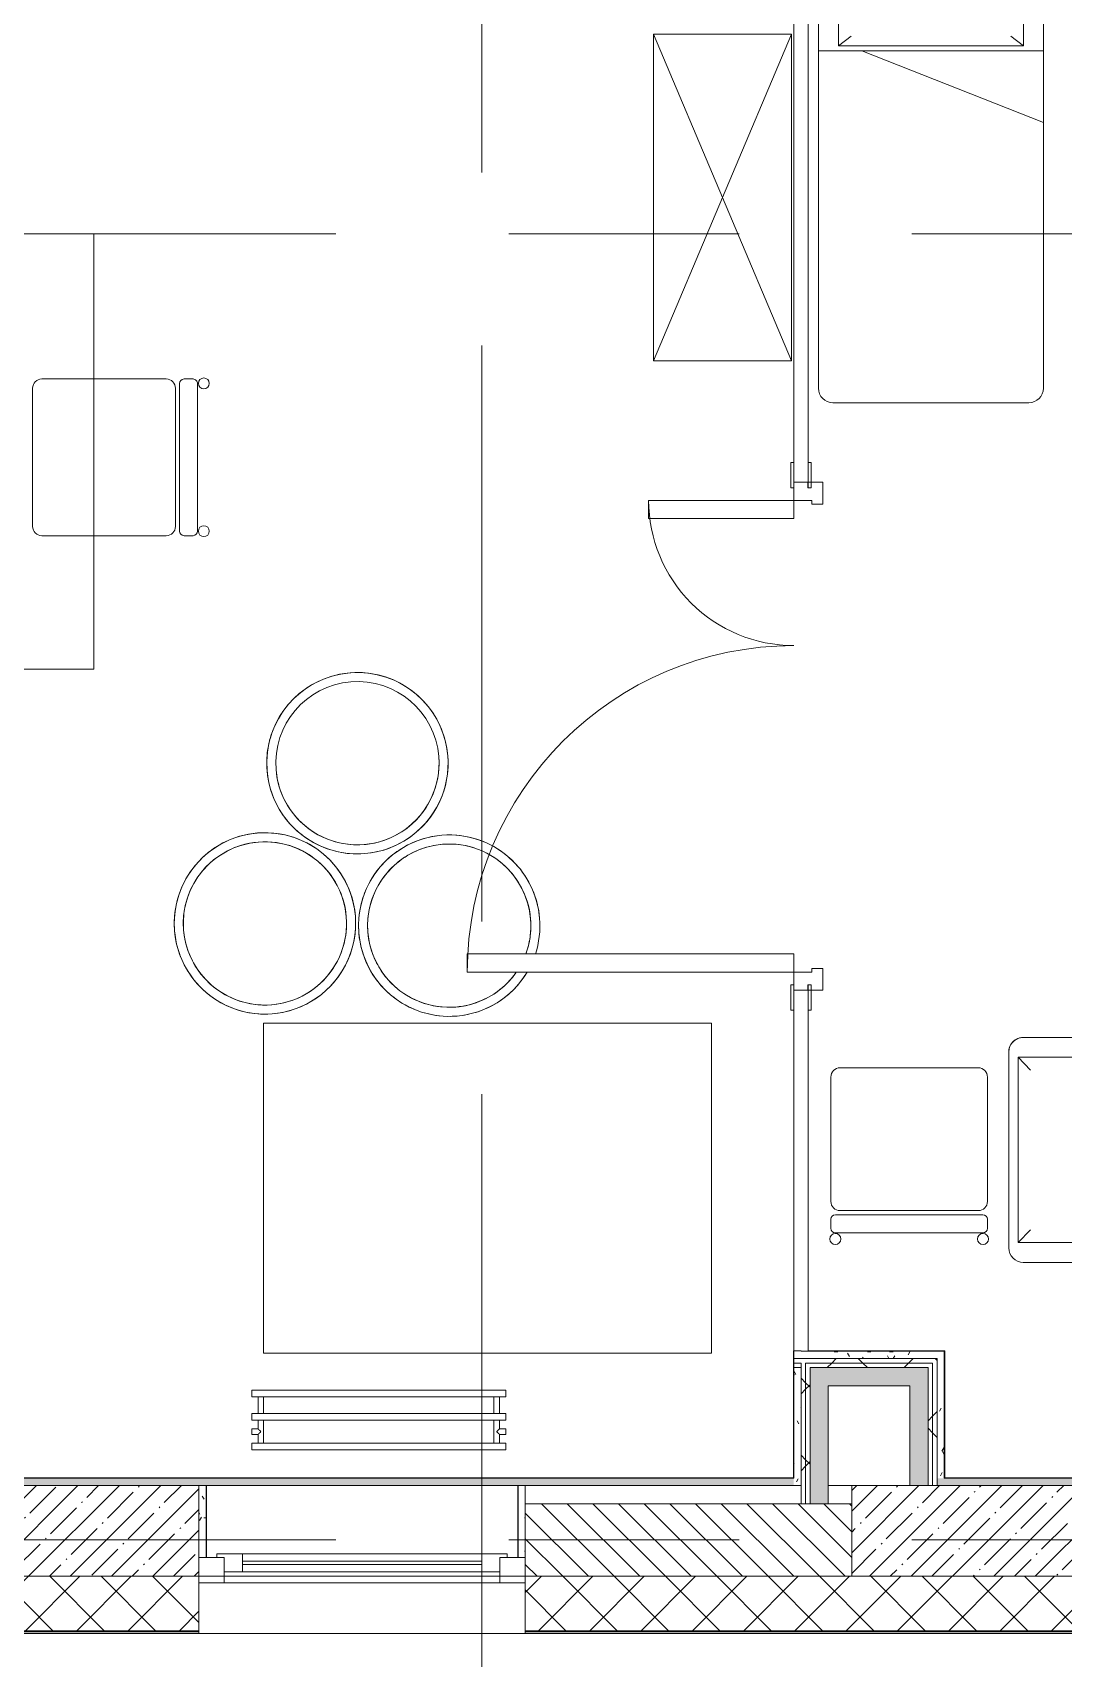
# Model space of a CAD drawing. Header units: millimetres. Extents: x 81609 to 272668, y -8553 to 29000.
# Drawn here: x 99472 to 102313, y -327 to 4155 of the extents above; entities that cross this region are included whole.
import ezdxf

# ---------------------------------------------------------------- set-up
doc = ezdxf.new("R2010")
doc.units = ezdxf.units.MM
doc.linetypes.add('Осевая', pattern=[3175, 635, -476.25, 1587.5, -476.25])
for name, color, linetype, lineweight in [('A-DOOR', 7, 'Continuous', 9), ('A-DOOR-1', 7, 'Continuous', 13), ('A-DOOR-FRAM', 7, 'Continuous', 13), ('A-GLAZ', 7, 'Continuous', 9), ('A-GLAZ-1', 7, 'Continuous', 13), ('A-WALL', 7, 'Continuous', 9), ('I-WALL', 7, 'Continuous', 9), ('M-EQPM', 7, 'Continuous', 9), ('S-COLS', 7, 'Continuous', 9), ('Оси', 7, 'Continuous', 9), ('Оси-2', 7, 'Осевая', 9)]:
    doc.layers.add(name, color=color, linetype=linetype, lineweight=lineweight)
for name, color, linetype, lineweight, true_color in [('A-WALL-1', 7, 'Continuous', 9, 0x3c3c3c), ('A-WALL-FNSH-1', 7, 'Continuous', 9, 0x3c3c3c), ('I-FURN-1', 7, 'Continuous', 9, 0xf0f0f0)]:
    doc.layers.add(name, color=color, linetype=linetype, lineweight=lineweight, true_color=true_color)
pattern_1 = [(0, (0, 0), (121.92, 30.48), [10.058, -81.382, 10.058, -81.382, -487.68]), (0, (0, 0), (121.92, 30.48), [-182.88, 10.058, -172.822, 10.058, -81.382, -213.36]), (0, (0, 0), (121.92, 30.48), [-457.2, 10.058, -50.902, 10.058, -142.342]), (120, (45.72, 15.24), (-87.356454, 90.345817), [10.058, -81.382, 10.058, -81.382, -487.68]), (120, (45.72, 15.24), (-87.356454, 90.345817), [-182.88, 10.058, -172.822, 10.058, -81.382, -213.36]), (120, (45.72, 15.24), (-87.356454, 90.345817), [-457.2, 10.058, -50.902, 10.058, -142.342]), (240, (60.96, 76.2), (-34.563546, -120.825817), [10.058, -81.382, 10.058, -81.382, -487.68]), (240, (60.96, 76.2), (-34.563546, -120.825817), [-182.88, 10.058, -172.822, 10.058, -81.382, -213.36]), (240, (60.96, 76.2), (-34.563546, -120.825817), [-457.2, 10.058, -50.902, 10.058, -142.342])]
pattern_2 = [(45, (0, 0), (-106.06602, 106.06602), []), (135, (0, 0), (-106.06602, -106.06602), [])]

# ---------------------------------------------------------------- blocks, each defined once
blk = doc.blocks.new('BSC_Колонна _Прямоугольная - 250х900-23282983-План размещения напольных электротехнических лючков и розеток 2 этажа в осях 23-33')
at = {"layer": 'S-COLS'}
h = blk.add_hatch(dxfattribs=at)
h.set_pattern_fill('FP_10', color=256, style=0, pattern_type=2)
h.set_pattern_definition([(45, (-99480, -25), (-57.024626, 57.024626), []), (45, (-99422.975, -25), (-57.024626, 57.024626), [100.806, -20.161, 3.353, -16.808])])
h.paths.add_polyline_path([(-388.1, -125), (450, -125), (450, 125), (-450, 125), (-450, -125)])
for p, q in [((450, 125), (-450, 125)), ((-450, 125), (-450, -125)), ((450, -125), (450, 125)), ((-450, -125), (450, -125))]:
    blk.add_line(p, q, dxfattribs=at)
blk = doc.blocks.new('BSC_Колонна _Прямоугольная - 250х900-V6-План размещения напольных электротехнических лючков и розеток 2 этажа в осях 23-33')
at = {"layer": 'S-COLS'}
h = blk.add_hatch(dxfattribs=at)
h.set_pattern_fill('FP_14', color=256, style=0, pattern_type=2)
h.set_pattern_definition([(45, (-102180, -25), (-57.024626, 57.024626), []), (45, (-102122.975, -25), (-57.024626, 57.024626), [100.806, -20.161, 3.353, -16.808])])
h.paths.add_polyline_path([(-175.7, -125), (450, -125), (450, 125), (-450, 125), (-450, -125)])
for p, q in [((450, 125), (-450, 125)), ((-450, 125), (-450, -125)), ((450, -125), (450, 125)), ((-450, -125), (450, -125))]:
    blk.add_line(p, q, dxfattribs=at)
blk = doc.blocks.new('120_Окно_СКБ_1Ст - 120_Окно_СКБ_1Ст 900х2500_h_ с форточкой-V19-План размещения напольных электротехнических лючков и розеток 2 этажа в осях 23-33')
at = {"layer": 'A-GLAZ'}
for p, q in [((450, -57), (-450, -57)), ((-430, -127), (-400, -127)), ((-330, -107), (330, -107)), ((330, -117), (-330, -117)), ((400, -127), (430, -127))]:
    blk.add_line(p, q, dxfattribs=at)
at = {"layer": 'A-GLAZ-1'}
for p, q in [((-450, -127), (-450, -57)), ((-450, -57), (-380, -57)), ((-380, -57), (-380, -127)), ((380, -87), (-380, -87)), ((-380, -87), (-380, -127)), ((-330, -137), (-330, -87)), ((330, -137), (330, -87)), ((380, -127), (380, -57)), ((380, -57), (450, -57)), ((380, -127), (380, -87)), ((450, -57), (450, -127)), ((-380, -127), (-450, -127)), ((-380, -127), (-400, -127)), ((-400, -127), (-400, -137)), ((450, -127), (380, -127)), ((400, -127), (380, -127)), ((400, -137), (400, -127)), ((-400, -137), (400, -137)), ((400, -137), (-400, -137))]:
    blk.add_line(p, q, dxfattribs=at)
blk = doc.blocks.new('Стул Breuer - 1_189-25586788-План размещения напольных электротехнических лючков и розеток 2 этажа в осях 23-33')
at = {"layer": 'I-FURN-1'}
for p, q in [((190.5, 241.3), (-190.5, 241.3)), ((-215.9, 215.9), (-215.9, -127)), ((215.9, -127), (215.9, 215.9)), ((-215.9, -176.2), (-215.9, -200.8)), ((203.2, -163.5), (-203.2, -163.5)), ((-190.5, -152.4), (190.5, -152.4)), ((215.9, -200.8), (215.9, -176.2)), ((-203.2, -213.5), (203.2, -213.5))]:
    blk.add_line(p, q, dxfattribs=at)
for centre, radius, start, end in [((-190.5, 215.9), 25.4, 90, 180), ((190.5, 215.9), 25.4, 0, 90), ((-190.5, -127), 25.4, 180, 270), ((190.5, -127), 25.4, 270, 360), ((-203.2, -176.2), 12.7, 90, 180), ((203.2, -176.2), 12.7, 360, 90), ((-203.5, -230.6), 15.1, 360, 180), ((-203.2, -200.8), 12.7, 180, 270), ((203.7, -230.6), 15.1, 360, 180), ((203.2, -200.8), 12.7, 270, 360), ((-203.5, -230.6), 15.1, 180, 360), ((203.7, -230.6), 15.1, 180, 360)]:
    blk.add_arc(centre, radius, start, end, dxfattribs=at)
blk = doc.blocks.new('Bed - Small Sizes - 1_119-V30-План размещения напольных электротехнических лючков и розеток 2 этажа в осях 23-33')
at = {"layer": 'I-FURN-1'}
for p, q in [((247.3, 0), (-292.7, 0)), ((-292.7, 0), (247.3, 0)), ((247.3, 0), (-292.7, 0)), ((-292.7, 0), (247.3, 0)), ((-332.7, -40), (-332.7, -460)), ((-332.7, -460), (-332.7, -40)), ((-332.7, -40), (-332.7, -460)), ((-332.7, -460), (-332.7, -40)), ((-277.5, -26.2), (-242.7, -60)), ((232.5, -26.2), (-277.5, -26.2)), ((-277.5, -26.2), (-277.5, -446.2)), ((232.5, -26.2), (-277.5, -26.2)), ((-277.5, -26.2), (-277.5, -446.2)), ((232.5, -26.2), (197.3, -60)), ((232.5, -446.2), (232.5, -26.2)), ((232.5, -446.2), (232.5, -26.2)), ((287.3, -460), (287.3, -40)), ((287.3, -40), (287.3, -460)), ((287.3, -657.7), (287.3, -40)), ((287.3, -40), (287.3, -657.7)), ((-277.5, -446.2), (-242.7, -420)), ((-277.5, -446.2), (232.5, -446.2)), ((-277.5, -446.2), (232.5, -446.2)), ((232.5, -446.2), (197.3, -420)), ((-332.7, -460), (-212.7, -460)), ((-212.7, -460), (-332.7, -460)), ((-332.7, -460), (-332.7, -1390)), ((-332.7, -1390), (-332.7, -460)), ((-332.7, -460), (-212.7, -460)), ((-212.7, -460), (287.3, -460)), ((287.3, -460), (-212.7, -460)), ((287.3, -460), (-212.7, -460)), ((-212.7, -460), (287.3, -657.7)), ((287.3, -657.7), (-212.7, -460)), ((-212.7, -460), (287.3, -460)), ((-212.7, -460), (287.3, -657.7)), ((-212.7, -460), (287.3, -460)), ((287.3, -657.7), (287.3, -460)), ((287.3, -460), (287.3, -657.7)), ((287.3, -1390), (287.3, -657.7)), ((287.3, -657.7), (287.3, -1390)), ((-292.7, -1430), (247.3, -1430)), ((247.3, -1430), (-292.7, -1430))]:
    blk.add_line(p, q, dxfattribs=at)
for centre, start, end in [((-292.7, -40), 90, 180), ((-292.7, -40), 90, 165), ((247.3, -40), 360, 90), ((247.3, -40), 0, 90), ((-292.7, -40), 90, 180), ((-292.7, -40), 120, 180), ((-292.7, -40), 165, 180), ((-292.7, -40), 90, 120), ((247.3, -40), 0, 90), ((247.3, -40), 30, 90), ((247.3, -40), 15, 30), ((247.3, -40), 0, 15), ((-292.7, -1390), 180, 270), ((-292.7, -1390), 180, 270), ((247.3, -1390), 270, 0), ((247.3, -1390), 270, 0)]:
    blk.add_arc(centre, 40, start, end, dxfattribs=at)
blk = doc.blocks.new('Bed - Small Sizes - 1_119-V32-План размещения напольных электротехнических лючков и розеток 2 этажа в осях 23-33')
at = {"layer": 'I-FURN-1'}
for p, q in [((247.3, 0), (-292.7, 0)), ((-292.7, 0), (247.3, 0)), ((247.3, 0), (-292.7, 0)), ((-292.7, 0), (247.3, 0)), ((-332.7, -40), (-332.7, -460)), ((-332.7, -460), (-332.7, -40)), ((-332.7, -40), (-332.7, -460)), ((-332.7, -460), (-332.7, -40)), ((-277.5, -26.2), (-242.7, -60)), ((232.5, -26.2), (-277.5, -26.2)), ((-277.5, -26.2), (-277.5, -446.2)), ((232.5, -26.2), (-277.5, -26.2)), ((-277.5, -26.2), (-277.5, -446.2)), ((232.5, -26.2), (197.3, -60)), ((232.5, -446.2), (232.5, -26.2)), ((232.5, -446.2), (232.5, -26.2)), ((287.3, -460), (287.3, -40)), ((287.3, -40), (287.3, -460)), ((287.3, -657.7), (287.3, -40)), ((287.3, -40), (287.3, -657.7)), ((-277.5, -446.2), (-242.7, -420)), ((-277.5, -446.2), (232.5, -446.2)), ((-277.5, -446.2), (232.5, -446.2)), ((232.5, -446.2), (197.3, -420)), ((-332.7, -460), (-212.7, -460)), ((-212.7, -460), (-332.7, -460)), ((-332.7, -460), (-332.7, -1390)), ((-332.7, -1390), (-332.7, -460)), ((-332.7, -460), (-212.7, -460)), ((-212.7, -460), (287.3, -460)), ((287.3, -460), (-212.7, -460)), ((287.3, -460), (-212.7, -460)), ((-212.7, -460), (287.3, -657.7)), ((287.3, -657.7), (-212.7, -460)), ((-212.7, -460), (287.3, -460)), ((-212.7, -460), (287.3, -657.7)), ((-212.7, -460), (287.3, -460)), ((287.3, -657.7), (287.3, -460)), ((287.3, -460), (287.3, -657.7)), ((287.3, -1390), (287.3, -657.7)), ((287.3, -657.7), (287.3, -1390)), ((-292.7, -1430), (247.3, -1430)), ((247.3, -1430), (-292.7, -1430))]:
    blk.add_line(p, q, dxfattribs=at)
for centre, start, end in [((-292.7, -40), 90, 180), ((-292.7, -40), 90, 180), ((247.3, -40), 360, 90), ((247.3, -40), 0, 90), ((-292.7, -40), 90, 180), ((-292.7, -40), 90, 180), ((247.3, -40), 30, 90), ((247.3, -40), 30, 90), ((247.3, -40), 0, 30), ((247.3, -40), 0, 30), ((-292.7, -1390), 180, 270), ((-292.7, -1390), 180, 270), ((247.3, -1390), 270, 0), ((247.3, -1390), 270, 315), ((247.3, -1390), 315, 0)]:
    blk.add_arc(centre, 40, start, end, dxfattribs=at)
blk = doc.blocks.new('Стол базовый прямоугольный - 1_88-26291934-План размещения напольных электротехнических лючков и розеток 2 этажа в осях 23-33')
at = {"layer": 'I-FURN-1'}
for p, q in [((600, 225), (-600, 225)), ((-600, 225), (-600, -225)), ((600, -225), (600, 225)), ((-600, -225), (600, -225))]:
    blk.add_line(p, q, dxfattribs=at)
blk = doc.blocks.new('Стол базовый прямоугольный - 1_146-25586992-План размещения напольных электротехнических лючков и розеток 2 этажа в осях 23-33')
at = {"layer": 'I-FURN-1'}
for p, q in [((617.5, 455), (-617.5, 455)), ((-617.5, 455), (-617.5, -455)), ((617.5, -455), (617.5, 455)), ((-617.5, -455), (617.5, -455))]:
    blk.add_line(p, q, dxfattribs=at)
blk = doc.blocks.new('ПУФ1 - 500_500 2-25587120-План размещения напольных электротехнических лючков и розеток 2 этажа в осях 23-33')
at = {"layer": 'I-FURN-1'}
for radius, start, end in [(250, 360, 180), (250, 115.7143, 180), (225, 77.1429, 180), (225, 0, 180), (250, 90, 115.7143), (250, 0, 90), (225, 360, 77.1429), (250, 180, 360), (250, 180, 295.7143), (225, 180, 282.8571), (225, 180, 360), (225, 282.8571, 360), (250, 295.7143, 360)]:
    blk.add_arc((0, 0), radius, start, end, dxfattribs=at)
blk = doc.blocks.new('ПУФ1 - 500_500 2-V84-План размещения напольных электротехнических лючков и розеток 2 этажа в осях 23-33')
at = {"layer": 'I-FURN-1'}
for radius, start, end in [(250, 360, 180), (250, 90, 154.2857), (225, 38.5714, 180), (225, 0, 180), (250, 51.4286, 90), (250, 38.5714, 51.4286), (225, 360, 38.5714), (250, 25.7143, 38.5714), (250, 154.2857, 180), (250, 0, 25.7143), (250, 180, 360), (250, 180, 334.2857), (225, 180, 360), (225, 180, 360), (250, 347.1429, 360), (250, 334.2857, 347.1429)]:
    blk.add_arc((0, 0), radius, start, end, dxfattribs=at)
blk = doc.blocks.new('ПУФ1 - 500_500 2-V85-План размещения напольных электротехнических лючков и розеток 2 этажа в осях 23-33')
at = {"layer": 'I-FURN-1'}
blk.add_line((-108.3, -225.3), (-108.5, -225.2), dxfattribs=at)
for radius, start, end in [(250, 360, 144.3746), (250, 90, 144.3746), (225, 0, 140.5691), (225, 90, 128.5714), (250, 0, 90), (225, 64.2857, 90), (225, 51.4286, 64.2857), (225, 128.5714, 140.5691), (225, 38.5714, 51.4286), (225, 25.7143, 38.5714), (250, 157.0663, 180), (250, 157.0663, 180), (225, 155.0067, 180), (225, 155.0067, 167.1429), (225, 12.8571, 25.7143), (225, 167.1429, 180), (225, 360, 12.8571), (250, 180, 360), (250, 180, 218.5714), (225, 180, 205.7143), (225, 180, 360), (225, 347.1429, 360), (250, 347.1429, 360), (225, 334.2857, 347.1429), (250, 334.2857, 347.1429), (225, 205.7143, 218.5714), (225, 295.7143, 334.2857), (250, 308.5714, 334.2857), (250, 218.5714, 244.2857), (225, 218.5714, 244.2857), (225, 244.2857, 257.1429), (225, 257.1429, 270), (225, 270, 282.8571), (225, 282.8571, 295.7143), (250, 295.7143, 308.5714), (250, 244.3316, 295.7143)]:
    blk.add_arc((0, 0), radius, start, end, dxfattribs=at)
blk = doc.blocks.new('Шкаф параметрический - 1_268-25587356-План размещения напольных электротехнических лючков и розеток 2 этажа в осях 23-33')
at = {"layer": 'I-FURN-1'}
for p, q in [((0, 0), (900, 380)), ((0, 380), (900, 0)), ((900, 380), (0, 380)), ((0, 380), (0, 0)), ((0, 0), (0, 380)), ((0, 380), (900, 380)), ((900, 0), (900, 380)), ((900, 380), (900, 0)), ((0, 0), (900, 0)), ((900, 0), (0, 0))]:
    blk.add_line(p, q, dxfattribs=at)
blk = doc.blocks.new('M_Стул-Breuer - 1_87-V87-План размещения напольных электротехнических лючков и розеток 2 этажа в осях 23-33')
at = {"layer": 'I-FURN-1'}
for p, q in [((190.5, 241.3), (-190.5, 241.3)), ((-215.9, 215.9), (-215.9, 72.8)), ((215.9, 72.8), (215.9, 215.9)), ((-215.9, 72.8), (-215.9, -127)), ((215.9, -127), (215.9, 72.8)), ((-215.9, -176.2), (-215.9, -200.8)), ((203.2, -163.5), (-203.2, -163.5)), ((-190.5, -152.4), (190.5, -152.4)), ((215.9, -200.8), (215.9, -176.2)), ((-203.2, -213.5), (203.2, -213.5))]:
    blk.add_line(p, q, dxfattribs=at)
for centre, radius, start, end in [((-190.5, 215.9), 25.4, 90, 180), ((190.5, 215.9), 25.4, 0, 90), ((-190.5, -127), 25.4, 180, 270), ((190.5, -127), 25.4, 270, 360), ((-203.2, -176.2), 12.7, 90, 180), ((203.2, -176.2), 12.7, 360, 90), ((-203.5, -230.6), 15.1, 360, 180), ((-203.2, -200.8), 12.7, 180, 270), ((203.7, -230.6), 15.1, 360, 180), ((203.2, -200.8), 12.7, 270, 360), ((-203.5, -230.6), 15.1, 180, 360), ((203.7, -230.6), 15.1, 180, 360)]:
    blk.add_arc(centre, radius, start, end, dxfattribs=at)
blk = doc.blocks.new('radiator_prado_classic_z_tip_30_po exemplyaru - Classic Z Тип 30-300-31134001-План размещения напольных электротехнических лючков и розеток 2 этажа в осях 23-33')
at = {"layer": 'M-EQPM'}
for p, q in [((0, 228), (0, 210)), ((700, 228), (0, 228)), ((700, 210), (700, 228)), ((0, 210), (700, 210)), ((17.5, 210), (17.5, 164)), ((32.5, 164), (32.5, 210)), ((667.5, 210), (667.5, 164)), ((682.5, 164), (682.5, 210)), ((700, 164), (0, 164)), ((0, 164), (0, 146)), ((0, 146), (700, 146)), ((17.5, 146), (17.5, 121.5)), ((32.5, 82), (32.5, 146)), ((667.5, 146), (667.5, 82)), ((682.5, 121.5), (682.5, 146)), ((700, 146), (700, 164)), ((17.5, 121.5), (0, 121.5)), ((17.5, 121.5), (0, 121.5)), ((0, 121.5), (0, 121.2)), ((0, 106.5), (0, 121.5)), ((0, 121.2), (0, 121.2)), ((0, 106.8), (0, 106.5)), ((0, 106.8), (0, 106.8)), ((0, 106.5), (17.5, 106.5)), ((0, 106.5), (17.5, 106.5)), ((17.5, 106.5), (17.5, 82)), ((700, 121.5), (682.5, 121.5)), ((700, 121.5), (682.5, 121.5)), ((682.5, 82), (682.5, 106.5)), ((682.5, 106.5), (700, 106.5)), ((682.5, 106.5), (700, 106.5)), ((700, 121.5), (700, 106.5)), ((700, 121.2), (700, 121.5)), ((700, 121.5), (700, 121.2)), ((700, 121.2), (700, 121.5)), ((700, 106.5), (700, 106.8)), ((700, 106.8), (700, 106.5)), ((700, 106.5), (700, 106.8)), ((700, 82), (0, 82)), ((0, 82), (0, 64)), ((700, 64), (0, 64)), ((700, 64), (700, 82))]:
    blk.add_line(p, q, dxfattribs=at)
for points, knots in [([(25, 114), (24.5, 114.5), (23.6, 115.4), (22.4, 116.6), (21.6, 117.4), (21.1, 117.9), (20.8, 118.2), (20.5, 118.5), (20.2, 118.8), (19.8, 119.1), (19.6, 119.4), (19.3, 119.7), (19, 120), (18.7, 120.3), (18.5, 120.5), (18.3, 120.7), (18.1, 120.9), (17.9, 121.1), (17.8, 121.2), (17.7, 121.3), (17.5, 121.5), (17.5, 121.5), (17.5, 121.5)], [0, 0, 0, 0, 0.142857, 0.285714, 0.357143, 0.392857, 0.428571, 0.464286, 0.5, 0.535714, 0.571429, 0.607143, 0.642857, 0.678571, 0.714286, 0.75, 0.785714, 0.821429, 0.857143, 0.892857, 0.928571, 1, 1, 1, 1]), ([(17.5, 106.5), (17.5, 106.5), (17.5, 106.5), (17.7, 106.7), (17.8, 106.8), (17.9, 106.9), (18.1, 107.1), (18.3, 107.3), (18.5, 107.5), (18.7, 107.7), (19, 108), (19.3, 108.3), (19.6, 108.6), (19.8, 108.9), (20.3, 109.3), (20.7, 109.7), (21.1, 110.1), (21.6, 110.6), (22.4, 111.4), (23.6, 112.6), (24.5, 113.5), (25, 114)], [0, 0, 0, 0, 0.071429, 0.107143, 0.142857, 0.178571, 0.214286, 0.25, 0.285714, 0.321429, 0.357143, 0.392857, 0.428571, 0.464286, 0.5, 0.571429, 0.607143, 0.642857, 0.714286, 0.857143, 1, 1, 1, 1]), ([(675, 114), (675.5, 114.5), (676.4, 115.4), (677.6, 116.6), (678.4, 117.4), (678.9, 117.9), (679.2, 118.2), (679.5, 118.5), (679.8, 118.8), (680.1, 119.2), (680.4, 119.4), (680.7, 119.7), (681, 120), (681.3, 120.3), (681.5, 120.5), (681.7, 120.7), (681.9, 120.9), (682.1, 121.1), (682.2, 121.2), (682.3, 121.3), (682.5, 121.5), (682.5, 121.5), (682.5, 121.5)], [0, 0, 0, 0, 0.142857, 0.285714, 0.357143, 0.392857, 0.428571, 0.464286, 0.5, 0.535714, 0.571429, 0.607143, 0.642857, 0.678571, 0.714286, 0.75, 0.785714, 0.821429, 0.857143, 0.892857, 0.928571, 1, 1, 1, 1]), ([(682.5, 106.5), (682.5, 106.5), (682.5, 106.5), (682.3, 106.7), (682.2, 106.8), (682.1, 106.9), (681.9, 107.1), (681.7, 107.3), (681.5, 107.5), (681.3, 107.7), (681, 108), (680.7, 108.3), (680.4, 108.6), (680.1, 108.8), (679.7, 109.3), (679.3, 109.7), (678.9, 110.1), (678.4, 110.6), (677.6, 111.4), (676.4, 112.6), (675.5, 113.5), (675, 114)], [0, 0, 0, 0, 0.071429, 0.107143, 0.142857, 0.178571, 0.214286, 0.25, 0.285714, 0.321429, 0.357143, 0.392857, 0.428571, 0.464286, 0.5, 0.571429, 0.607143, 0.642857, 0.714286, 0.857143, 1, 1, 1, 1])]:
    blk.add_open_spline(points, degree=3, knots=knots, dxfattribs=at)
blk = doc.blocks.new('110_Дверь_СКБ_2Ст - Д-5_п__в составе перегородки _не входит в спец__-32680317-План размещения напольных электротехнических лючков и розеток 2 этажа в осях 23-33')
at = {"layer": 'A-DOOR'}
for centre, radius, start, end in [((-637.5, -20), 400, 270, 0), ((662.5, -20), 900, 180, 270)]:
    blk.add_arc(centre, radius, start, end, dxfattribs=at)
at = {"layer": 'A-DOOR-1'}
for p, q in [((-637.5, -20), (-587.5, -20)), ((-637.5, -420), (-637.5, -20)), ((-587.5, -20), (-587.5, -420)), ((612.5, -20), (662.5, -20)), ((612.5, -920), (612.5, -20)), ((662.5, -20), (662.5, -920)), ((-587.5, -420), (-637.5, -420)), ((662.5, -920), (612.5, -920))]:
    blk.add_line(p, q, dxfattribs=at)
at = {"layer": 'A-DOOR-FRAM'}
for p, q in [((-687.5, 60), (-627.5, 60)), ((-687.5, -20), (-687.5, 60)), ((-627.5, 60), (-627.5, 30)), ((652.5, 60), (712.5, 60)), ((652.5, 30), (652.5, 60)), ((712.5, 60), (712.5, -20)), ((-742.5, 28), (-672.5, 28)), ((-742.5, 20), (-742.5, 28)), ((-672.5, 20), (-742.5, 20)), ((-687.5, 20), (-672.5, 20)), ((-687.5, 19), (-687.5, 20)), ((-672.5, 19), (-687.5, 19)), ((-672.5, 28), (-672.5, 20)), ((-672.5, 20), (-672.5, 19)), ((-637.5, 30), (-637.5, -20)), ((-627.5, 30), (-637.5, 30)), ((662.5, 30), (652.5, 30)), ((662.5, -20), (662.5, 30)), ((697.5, 20), (697.5, 28)), ((697.5, 28), (767.5, 28)), ((697.5, 19), (697.5, 20)), ((697.5, 20), (712.5, 20)), ((767.5, 20), (697.5, 20)), ((712.5, 19), (697.5, 19)), ((712.5, 20), (712.5, 19)), ((767.5, 28), (767.5, 20)), ((-742.5, -20), (-672.5, -20)), ((-742.5, -28), (-742.5, -20)), ((-672.5, -28), (-742.5, -28)), ((-637.5, -20), (-687.5, -20)), ((-672.5, -20), (-672.5, -28)), ((712.5, -20), (662.5, -20)), ((697.5, -28), (697.5, -20)), ((697.5, -20), (767.5, -20)), ((767.5, -28), (697.5, -28)), ((767.5, -20), (767.5, -28))]:
    blk.add_line(p, q, dxfattribs=at)

msp = doc.modelspace()

# ---------------------------------------------------------------- hatches: boundary and pattern name
at = {"layer": 'A-WALL'}
h = msp.add_hatch(dxfattribs=at)
h.set_pattern_fill('FP_3', color=256, style=0, pattern_type=2)
h.set_pattern_definition([(135, (0, 0), (-35.35534, -35.35534), [])])
h.paths.add_polyline_path([(122030, -100), (122830, -100), (122830, 100), (122030, 100)])
h.paths.add_polyline_path([(119330, -100), (119330, 100), (118830, 100), (118830, -100), (119155.3, -100)])
h.paths.add_polyline_path([(113430, -100), (113680, -100), (113680, 100), (113430, 100)])
h.paths.add_polyline_path([(114580, -100), (115630, -100), (115630, 100), (114580, 100)])
h.paths.add_polyline_path([(109123.6, -100), (110230, -100), (110230, 100), (108930, 100), (108930, -100)])
h.paths.add_polyline_path([(104593.2, -100), (104830, -100), (104830, 100), (103780, 100), (103780, -100), (103945.9, -100)])
h.paths.add_polyline_path([(102880, -100), (102880, 100), (102630, 100), (102630, -100), (102651.5, -100)])
h.paths.add_polyline_path([(101033.5, -100), (101730, -100), (101730, 100), (100830, 100), (100830, -100)])
h.paths.add_polyline_path([(97473.9, -100), (99030, -100), (99030, 100), (95680, 100), (95680, -100), (97150.3, -100)])
h.paths.add_polyline_path([(94780, -100), (94780, 100), (94530, 100), (94530, -100)])
h.paths.add_polyline_path([(92730, -100), (92730, 100), (91930, 100), (91930, -100), (92619.8, -100)])
h = msp.add_hatch(dxfattribs=at)
h.set_pattern_fill('FP_1', color=256, style=0, pattern_type=2)
h.set_pattern_definition([(45, (0, 0), (-70.71068, 70.71068), []), (135, (0, 0), (-70.71068, -70.71068), [])])
h.paths.add_polyline_path([(125080, -250), (125080, -100), (123730, -100), (123730, -250)])
h.paths.add_polyline_path([(122830, -250), (122830, -100), (122030, -100), (122030, -250)])
h.paths.add_polyline_path([(120773.4, -250), (121130, -250), (121130, -100), (120230, -100), (120230, -250)])
h.paths.add_polyline_path([(117930, -250), (119330, -250), (119330, -100), (117930, -100), (117930, -126)])
h.paths.add_polyline_path([(115630, -250), (115630, -100), (114580, -100), (114580, -250), (115595.7, -250)])
h.paths.add_polyline_path([(112530, -250), (113680, -250), (113680, -100), (112530, -100), (112530, -126)])
h.paths.add_polyline_path([(110230, -250), (110230, -100), (108930, -100), (108930, -250)])
h.paths.add_polyline_path([(107130, -250), (108030, -250), (108030, -100), (107130, -100), (107130, -126)])
h.paths.add_polyline_path([(104830, -250), (104830, -100), (103780, -100), (103780, -250)])
h.paths.add_polyline_path([(102880, -250), (102880, -100), (100830, -100), (100830, -250)])
h.paths.add_polyline_path([(99930, -250), (99930, -100), (95680, -100), (95680, -250)])
h.paths.add_polyline_path([(93630, -250), (94780, -250), (94780, -100), (93630, -100), (93630, -126)])
h.paths.add_polyline_path([(92730, -250), (92730, -100), (91930, -100), (91930, -250)])
h.paths.add_polyline_path([(91030, -250), (91030, -100), (89210, -100), (89210, -250), (89707.4, -250)])
at = {"layer": 'I-WALL'}
h = msp.add_hatch(dxfattribs=at)
h.set_pattern_fill('FP_41', color=256, style=0, pattern_type=2)
h.set_pattern_definition(pattern_1)
h.paths.add_polyline_path([(101590, 150), (101590, 475), (101570, 475), (101570, 150)])
h.paths.add_polyline_path([(101570, 500), (101590, 500), (101590, 521), (101570, 520), (101570, 508)])
h = msp.add_hatch(dxfattribs=at)
h.set_pattern_fill('FP_42', color=256, style=0, pattern_type=2)
h.set_pattern_definition(pattern_2)
h.paths.add_polyline_path([(101965, 487.5), (101965, 500), (101570, 500), (101570, 487.5), (101952.5, 487.5)])
h = msp.add_hatch(dxfattribs=at)
h.set_pattern_fill('FP_41', color=256, style=0, pattern_type=2)
h.set_pattern_definition(pattern_1)
h.paths.add_polyline_path([(101965, 500), (101965, 520), (101590, 520), (101590, 500), (101680.7, 500)])
h = msp.add_hatch(dxfattribs=at)
h.set_pattern_fill('FP_41', color=256, style=0, pattern_type=2)
h.set_pattern_definition(pattern_1)
h.paths.add_polyline_path([(101965, 170), (101985, 170), (101985, 520), (101965, 520), (101965, 395.7)])
h = msp.add_hatch(dxfattribs=at)
h.set_pattern_fill('FP_42', color=256, style=0, pattern_type=2)
h.set_pattern_definition(pattern_2)
h.paths.add_polyline_path([(101952.5, 475), (101952.5, 487.5), (101602.5, 487.5), (101602.5, 475), (101940, 475)])
h.paths.add_polyline_path([(101590, 475), (101590, 487.5), (101570, 487.5), (101570, 475)])
h = msp.add_hatch(dxfattribs=at)
h.set_pattern_fill('FP_42', color=256, style=0, pattern_type=2)
h.set_pattern_definition(pattern_2)
h.paths.add_polyline_path([(101602.5, 100), (101602.5, 487.5), (101590, 487.5), (101590, 100)])
h = msp.add_hatch(dxfattribs=at)
h.set_pattern_fill('FP_42', color=256, style=0, pattern_type=2)
h.set_pattern_definition(pattern_2)
h.paths.add_polyline_path([(101602.5, 100), (101615, 100), (101615, 475), (101602.5, 475), (101602.5, 395.7)])
for points in [[(101890, 425), (101940, 425), (101940, 475), (101615, 475), (101615, 425), (101680.7, 425)], [(101665, 100), (101665, 425), (101615, 425), (101615, 100)], [(101940, 150), (101940, 425), (101890, 425), (101890, 150)]]:
    msp.add_hatch(color=256, dxfattribs=at).paths.add_polyline_path(points)
h = msp.add_hatch(dxfattribs=at)
h.set_pattern_fill('FP_42', color=256, style=0, pattern_type=2)
h.set_pattern_definition(pattern_2)
h.paths.add_polyline_path([(101950.6, 150), (101952.5, 150), (101952.5, 475), (101940, 475), (101940, 150)])
h = msp.add_hatch(dxfattribs=at)
h.set_pattern_fill('FP_42', color=256, style=0, pattern_type=2)
h.set_pattern_definition(pattern_2)
h.paths.add_polyline_path([(101963.1, 150), (101965, 150), (101965, 487.5), (101952.5, 487.5), (101952.5, 150)])
h = msp.add_hatch(dxfattribs=at)
h.set_pattern_fill('FP_41', color=256, style=0, pattern_type=2)
h.set_pattern_definition(pattern_1)
h.paths.add_polyline_path([(100386.3, 150), (101570, 150), (101570, 170), (96750, 170), (96750, 150), (100224.5, 150)])
h = msp.add_hatch(dxfattribs=at)
h.set_pattern_fill('FP_41', color=256, style=0, pattern_type=2)
h.set_pattern_definition(pattern_1)
h.paths.add_polyline_path([(99950, -48), (99950, 150), (99930, 150), (99930, -48)])
h = msp.add_hatch(dxfattribs=at)
h.set_pattern_fill('FP_41', color=256, style=0, pattern_type=2)
h.set_pattern_definition(pattern_1)
h.paths.add_polyline_path([(100830, -48), (100830, 150), (100810, 150), (100810, -48)])
h = msp.add_hatch(dxfattribs=at)
h.set_pattern_fill('FP_41', color=256, style=0, pattern_type=2)
h.set_pattern_definition(pattern_1)
h.paths.add_polyline_path([(107110, 150), (107109, 170), (101965, 170), (101965, 150), (107109, 150)])

# ---------------------------------------------------------------- linework, layer by layer
at = {"layer": 'A-WALL'}
for p, q in [((101570, 521), (101590, 521)), ((101570, 508), (101570, 520)), ((101590, 520), (101590, 521)), ((101590, 487.5), (101570, 487.5)), ((101590, 475), (101570, 475)), ((101602.5, 487.5), (101602.5, 100)), ((101952.5, 487.5), (101602.5, 487.5)), ((101615, 475), (101615, 100)), ((101940, 475), (101615, 475)), ((101940, 150), (101940, 475)), ((101952.5, 150), (101952.5, 487.5)), ((100830, -100), (101730, -100)), ((101730, -100), (100830, -100)), ((95680, -250), (99930, -250)), ((95680, -253), (99930, -253)), ((100830, -258), (99930, -258)), ((100830, -250), (102880, -250)), ((100830, -253), (102880, -253))]:
    msp.add_line(p, q, dxfattribs=at)
at = {"layer": 'A-WALL-1'}
for p, q in [((101610, 10600), (101610, 2970)), ((101570, 5180), (101570, 2970)), ((101570, 1460), (101570, 520)), ((101610, 520), (101610, 1460)), ((101570, 500), (101965, 500)), ((101610, 520), (101590, 520)), ((101965, 150), (101965, 500)), ((101985, 170), (101985, 520)), ((101590, 487.5), (101590, 100)), ((101665, 100), (101665, 425)), ((101665, 425), (101890, 425)), ((101890, 425), (101890, 150)), ((101570, 170), (96750, 170)), ((99930, 150), (101590, 150)), ((99950, 150), (99930, 150)), ((99950, -48), (99950, 150)), ((100810, 150), (100810, -48)), ((100830, -48), (100830, 150)), ((101730, 100), (100830, 100)), ((100830, 100), (100830, -250)), ((99930, -48), (99950, -48)), ((100810, -48), (100830, -48)), ((99930, -250), (99930, -100))]:
    msp.add_line(p, q, dxfattribs=at)
at = {"layer": 'A-WALL-FNSH-1'}
for p, q in [((101569, 521), (101569, 171)), ((101570, 521), (101569, 521)), ((101570, 170), (101570, 508)), ((101986, 521), (101610, 521)), ((101610, 520), (101985, 520)), ((101986, 171), (101986, 521)), ((101569, 171), (96751, 171)), ((99951, 150), (99950, 150)), ((99951, -48), (99951, 150)), ((100809, 150), (100809, -48)), ((101985, 170), (107109, 170)), ((107109, 171), (101986, 171)), ((99950, -48), (99951, -48)), ((100809, -48), (100810, -48)), ((95680, -258), (99930, -258)), ((99930, -258), (99930, -250)), ((100830, -250), (100830, -258)), ((100830, -258), (102880, -258))]:
    msp.add_line(p, q, dxfattribs=at)
at = {"layer": 'I-WALL'}
for p, q in [((101665, 150), (101730, 150)), ((100830, -100), (99930, -100))]:
    msp.add_line(p, q, dxfattribs=at)
at = {"layer": 'Оси'}
msp.add_line((100710, -1906.3), (100710, 593.7), dxfattribs=at)
at = {"layer": 'Оси-2'}
for p, q in [((100710, 593.7), (100710, 19528.3)), ((84909.3, 3600), (122760, 3600)), ((84909.3, 0), (122760, 0))]:
    msp.add_line(p, q, dxfattribs=at)

# ---------------------------------------------------------------- block references
at = {"layer": 'A-DOOR', "rotation": 270}
msp.add_blockref('110_Дверь_СКБ_2Ст - Д-5_п__в составе перегородки _не входит в спец__-32680317-План размещения напольных электротехнических лючков и розеток 2 этажа в осях 23-33', (101590, 2227.5), dxfattribs=at)
at = {"layer": 'A-GLAZ', "rotation": 180}
msp.add_blockref('120_Окно_СКБ_1Ст - 120_Окно_СКБ_1Ст 900х2500_h_ с форточкой-V19-План размещения напольных электротехнических лючков и розеток 2 этажа в осях 23-33', (100380, -175), dxfattribs=at)
at = {"layer": 'I-FURN-1'}
for name, p in [('Bed - Small Sizes - 1_119-V30-План размещения напольных электротехнических лючков и розеток 2 этажа в осях 23-33', (101970.7, 4564.2)), ('Стул Breuer - 1_189-25586788-План размещения напольных электротехнических лючков и розеток 2 этажа в осях 23-33', (101888, 1060))]:
    msp.add_blockref(name, p, dxfattribs=at)
for name, p, rotation in [('Шкаф параметрический - 1_268-25587356-План размещения напольных электротехнических лючков и розеток 2 этажа в осях 23-33', (101183.4, 4150), 269.9999999999994), ('Стол базовый прямоугольный - 1_88-26291934-План размещения напольных электротехнических лючков и розеток 2 этажа в осях 23-33', (99415.3, 3000), 90), ('M_Стул-Breuer - 1_87-V87-План размещения напольных электротехнических лючков и розеток 2 этажа в осях 23-33', (99713.2, 2983.8), 90.00000000000006), ('ПУФ1 - 500_500 2-V84-План размещения напольных электротехнических лючков и розеток 2 этажа в осях 23-33', (100367.2, 2140.8), 184.6613193387897), ('ПУФ1 - 500_500 2-25587120-План размещения напольных электротехнических лючков и розеток 2 этажа в осях 23-33', (100112.3, 1699.3), 184.6613193387897), ('ПУФ1 - 500_500 2-V85-План размещения напольных электротехнических лючков и розеток 2 этажа в осях 23-33', (100620.3, 1693.1), 184.6613193387897), ('Стол базовый прямоугольный - 1_146-25586992-План размещения напольных электротехнических лючков и розеток 2 этажа в осях 23-33', (100725.7, 969.7), 180), ('Bed - Small Sizes - 1_119-V32-План размещения напольных электротехнических лючков и розеток 2 этажа в осях 23-33', (102162.7, 1097.8), 90.00000000000001)]:
    msp.add_blockref(name, p, dxfattribs=dict(at, rotation=rotation))
at = {"layer": 'M-EQPM'}
msp.add_blockref('radiator_prado_classic_z_tip_30_po exemplyaru - Classic Z Тип 30-300-31134001-План размещения напольных электротехнических лючков и розеток 2 этажа в осях 23-33', (100076.1, 184.6), dxfattribs=at)
at = {"layer": 'S-COLS'}
for name, p in [('BSC_Колонна _Прямоугольная - 250х900-23282983-План размещения напольных электротехнических лючков и розеток 2 этажа в осях 23-33', (99480, 25)), ('BSC_Колонна _Прямоугольная - 250х900-V6-План размещения напольных электротехнических лючков и розеток 2 этажа в осях 23-33', (102180, 25))]:
    msp.add_blockref(name, p, dxfattribs=at)

doc.saveas('drawing.dxf')
